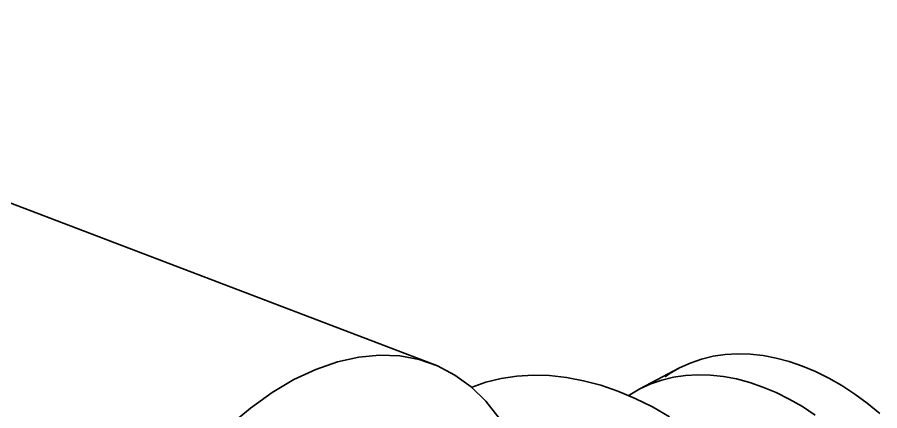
# Model space of a CAD drawing. Header units: millimetres. Extents: x 0 to 420, y 0 to 297.
# Drawn here: x 144.41 to 178.29, y 208.62 to 224.08 of the extents above; entities that cross this region are included whole.
import ezdxf

# ---------------------------------------------------------------- set-up
doc = ezdxf.new("R2010")
doc.units = ezdxf.units.MM
doc.header["$LTSCALE"] = 6
doc.layers.add('VISIVEL', color=7, linetype='Continuous', lineweight=35)

msp = doc.modelspace()

# ---------------------------------------------------------------- linework, layer by layer
at = {"layer": 'VISIVEL'}
for p, q in [((160.922, 210.381), (125.018, 224.081)), ((157.826, 210.729), (156.99, 210.541)), ((158.646, 210.805), (157.826, 210.729)), ((159.438, 210.773), (158.646, 210.805)), ((160.198, 210.633), (159.438, 210.773)), ((171.282, 210.645), (171.738, 210.757)), ((171.738, 210.757), (172.21, 210.825)), ((172.21, 210.825), (172.698, 210.857)), ((172.698, 210.857), (173.194, 210.841)), ((173.194, 210.841), (173.702, 210.789)), ((173.702, 210.789), (174.214, 210.689)), ((174.214, 210.689), (174.73, 210.553)), ((156.99, 210.541), (156.138, 210.241)), ((160.922, 210.381), (160.198, 210.633)), ((161.602, 210.021), (160.922, 210.381)), ((170.418, 210.301), (170.842, 210.493)), ((170.842, 210.493), (171.282, 210.645)), ((175.25, 210.373), (174.73, 210.553)), ((175.25, 210.373), (175.766, 210.157)), ((156.138, 210.241), (155.282, 209.841)), ((161.602, 210.021), (162.234, 209.557)), ((164.67, 210.013), (164.038, 209.977)), ((165.322, 209.997), (164.67, 210.013)), ((168.866, 209.473), (170.418, 210.301)), ((169.854, 209.949), (170.018, 210.065)), ((170.018, 210.065), (170.418, 210.301)), ((170.662, 210.001), (171.146, 210.029)), ((171.146, 210.029), (171.642, 210.017)), ((171.642, 210.017), (172.15, 209.961)), ((175.766, 210.157), (176.282, 209.901)), ((154.426, 209.333), (155.282, 209.841)), ((162.818, 209.737), (162.242, 209.537)), ((163.418, 209.885), (162.818, 209.737)), ((164.038, 209.977), (163.418, 209.885)), ((165.982, 209.925), (165.322, 209.997)), ((166.654, 209.797), (165.982, 209.925)), ((167.33, 209.617), (166.654, 209.797)), ((168.866, 209.473), (169.29, 209.669)), ((169.29, 209.669), (169.73, 209.821)), ((169.73, 209.821), (170.186, 209.933)), ((170.186, 209.933), (170.662, 210.001)), ((172.15, 209.961), (172.662, 209.865)), ((172.662, 209.865), (173.178, 209.729)), ((173.698, 209.549), (173.178, 209.729)), ((176.282, 209.901), (176.794, 209.605)), ((154.426, 209.333), (153.578, 208.725)), ((162.81, 208.989), (162.234, 209.557)), ((168.006, 209.385), (167.33, 209.617)), ((168.686, 209.101), (168.006, 209.385)), ((168.466, 209.241), (168.866, 209.473)), ((173.698, 209.549), (174.214, 209.333)), ((174.214, 209.333), (174.734, 209.077)), ((176.794, 209.605), (177.302, 209.273)), ((168.41, 209.205), (168.466, 209.241)), ((169.362, 208.765), (168.686, 209.101)), ((174.734, 209.077), (175.246, 208.781)), ((177.302, 209.273), (177.798, 208.909)), ((153.578, 208.725), (152.742, 208.025)), ((163.334, 208.329), (162.81, 208.989)), ((170.03, 208.381), (169.362, 208.765)), ((175.246, 208.781), (175.75, 208.449)), ((177.798, 208.909), (178.286, 208.509))]:
    msp.add_line(p, q, dxfattribs=at)

doc.saveas('drawing.dxf')
